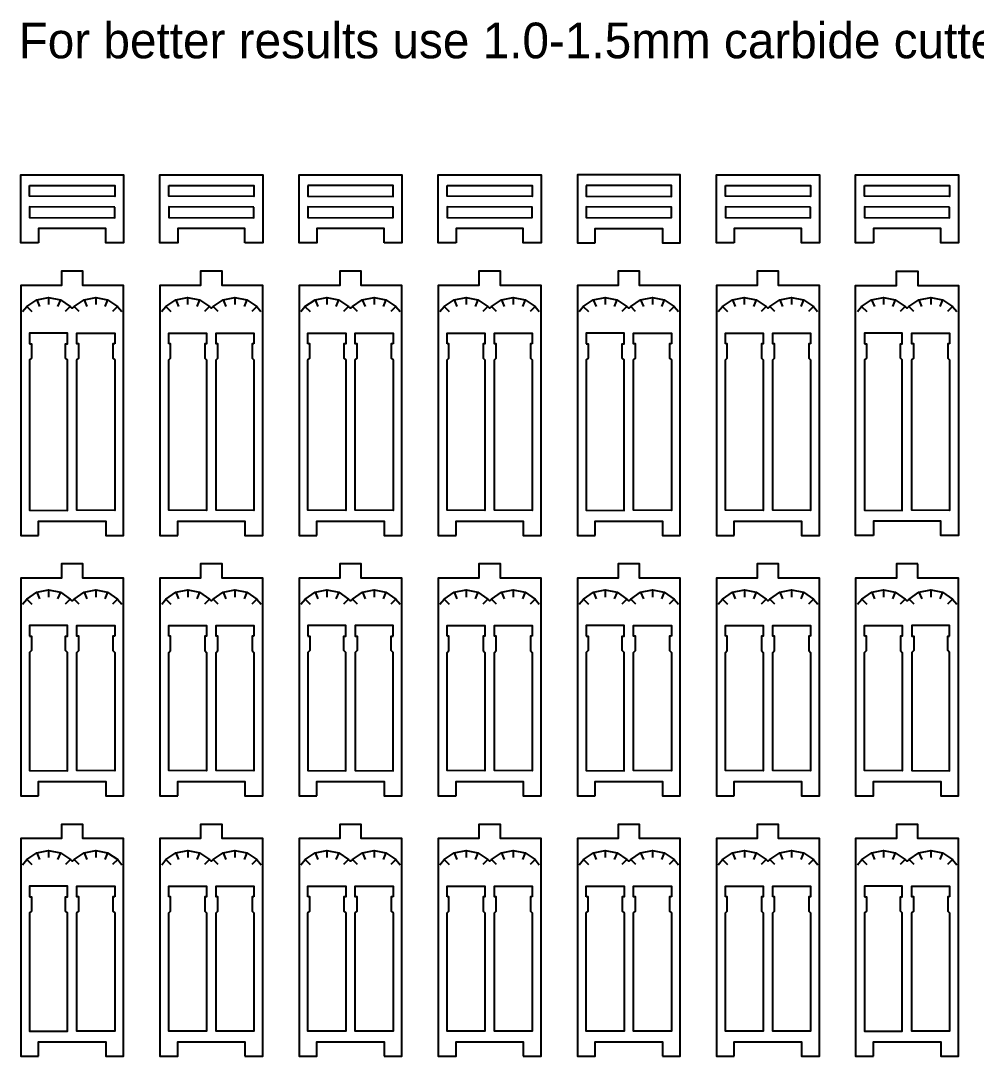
# Model space of a CAD drawing. Header units: millimetres. Extents: x 0 to 786, y -59 to 1053.
# Drawn here: x 0.5 to 213, y 173.8 to 404.2 of the extents above; entities that cross this region are included whole.
import ezdxf
from ezdxf.enums import TextEntityAlignment as Align

# ---------------------------------------------------------------- set-up
doc = ezdxf.new("R2010")
doc.units = ezdxf.units.MM
for name, color, linetype in [('Part1 engrave', 173, 'Continuous'), ('Part1 Inside Cut', 92, 'Continuous'), ('Part1 Outside cut', 1, 'Continuous')]:
    doc.layers.add(name, color=color, linetype=linetype)

msp = doc.modelspace()

# ---------------------------------------------------------------- linework, layer by layer
at = {"layer": 'Part1 engrave'}
for p, q in [((6.66, 342.66), (6.66, 341.07)), ((9.29, 342.14), (8.68, 340.67)), ((17.18, 342.66), (17.18, 341.07)), ((19.81, 342.14), (19.2, 340.67)), ((37.61, 342.66), (37.61, 341.07)), ((40.24, 342.14), (39.63, 340.67)), ((48.13, 342.66), (48.13, 341.07)), ((50.76, 342.14), (50.15, 340.67)), ((68.57, 342.66), (68.57, 341.07)), ((71.2, 342.14), (70.59, 340.67)), ((79.09, 342.66), (79.09, 341.07)), ((81.72, 342.14), (81.11, 340.67)), ((99.53, 342.66), (99.53, 341.07)), ((102.15, 342.14), (101.55, 340.67)), ((110.05, 342.66), (110.05, 341.07)), ((112.67, 342.14), (112.07, 340.67)), ((130.48, 342.66), (130.48, 341.07)), ((133.11, 342.14), (132.5, 340.67)), ((141, 342.66), (141, 341.07)), ((143.63, 342.14), (143.02, 340.67)), ((161.44, 342.66), (161.44, 341.07)), ((164.07, 342.14), (163.46, 340.67)), ((171.96, 342.66), (171.96, 341.07)), ((174.59, 342.14), (173.98, 340.67)), ((192.4, 342.66), (192.4, 341.07)), ((195.02, 342.14), (194.42, 340.67)), ((202.92, 342.66), (202.92, 341.07)), ((205.54, 342.14), (204.94, 340.67)), ((1.8, 340.65), (2.92, 339.53)), ((22.03, 340.65), (20.91, 339.53)), ((32.76, 340.65), (33.88, 339.53)), ((52.99, 340.65), (51.87, 339.53)), ((63.71, 340.65), (64.84, 339.53)), ((83.95, 340.65), (82.82, 339.53)), ((94.67, 340.65), (95.79, 339.53)), ((114.9, 340.65), (113.78, 339.53)), ((125.63, 340.65), (126.75, 339.53)), ((145.86, 340.65), (144.74, 339.53)), ((156.58, 340.65), (157.71, 339.53)), ((176.81, 340.65), (175.69, 339.53)), ((187.54, 340.65), (188.66, 339.53)), ((207.77, 340.65), (206.65, 339.53)), ((6.66, 277.57), (6.66, 275.99)), ((9.29, 277.05), (8.68, 275.58)), ((17.18, 277.57), (17.18, 275.99)), ((19.81, 277.05), (19.2, 275.58)), ((37.62, 277.57), (37.62, 275.99)), ((37.62, 277.57), (37.62, 275.99)), ((40.25, 277.05), (39.64, 275.58)), ((40.25, 277.05), (39.64, 275.58)), ((48.14, 277.57), (48.14, 275.99)), ((48.14, 277.57), (48.14, 275.99)), ((50.77, 277.05), (50.16, 275.58)), ((50.77, 277.05), (50.16, 275.58)), ((68.58, 277.57), (68.58, 275.99)), ((71.21, 277.05), (70.6, 275.58)), ((79.1, 277.57), (79.1, 275.99)), ((81.73, 277.05), (81.12, 275.58)), ((99.53, 277.57), (99.53, 275.99)), ((102.16, 277.05), (101.56, 275.58)), ((110.05, 277.57), (110.05, 275.99)), ((112.68, 277.05), (112.08, 275.58)), ((130.49, 277.57), (130.49, 275.99)), ((133.12, 277.05), (132.51, 275.58)), ((141.01, 277.57), (141.01, 275.99)), ((143.64, 277.05), (143.03, 275.58)), ((161.45, 277.57), (161.45, 275.99)), ((164.08, 277.05), (163.47, 275.58)), ((171.97, 277.57), (171.97, 275.99)), ((174.6, 277.05), (173.99, 275.58)), ((192.4, 277.57), (192.4, 275.99)), ((195.03, 277.05), (194.42, 275.58)), ((202.92, 277.57), (202.92, 275.99)), ((205.55, 277.05), (204.94, 275.58)), ((1.8, 275.56), (2.92, 274.44)), ((22.03, 275.56), (20.91, 274.44)), ((32.77, 275.56), (33.89, 274.44)), ((32.77, 275.56), (33.89, 274.44)), ((53, 275.56), (51.88, 274.44)), ((53, 275.56), (51.88, 274.44)), ((63.72, 275.56), (64.85, 274.44)), ((83.95, 275.56), (82.83, 274.44)), ((94.68, 275.56), (95.8, 274.44)), ((114.91, 275.56), (113.79, 274.44)), ((125.64, 275.56), (126.76, 274.44)), ((145.87, 275.56), (144.74, 274.44)), ((156.59, 275.56), (157.71, 274.44)), ((176.82, 275.56), (175.7, 274.44)), ((187.55, 275.56), (188.67, 274.44)), ((207.78, 275.56), (206.66, 274.44)), ((6.67, 219.63), (6.67, 218.04)), ((9.29, 219.11), (8.69, 217.64)), ((17.19, 219.63), (17.19, 218.04)), ((19.81, 219.11), (19.21, 217.64)), ((37.62, 219.63), (37.62, 218.04)), ((40.25, 219.11), (39.64, 217.64)), ((48.14, 219.63), (48.14, 218.04)), ((50.77, 219.11), (50.16, 217.64)), ((68.58, 219.63), (68.58, 218.04)), ((71.21, 219.11), (70.6, 217.64)), ((79.1, 219.63), (79.1, 218.04)), ((81.73, 219.11), (81.12, 217.64)), ((99.53, 219.63), (99.53, 218.04)), ((102.16, 219.11), (101.56, 217.64)), ((110.05, 219.63), (110.05, 218.04)), ((112.68, 219.11), (112.08, 217.64)), ((130.49, 219.63), (130.49, 218.04)), ((133.12, 219.11), (132.51, 217.64)), ((141.01, 219.63), (141.01, 218.04)), ((143.64, 219.11), (143.03, 217.64)), ((161.45, 219.63), (161.45, 218.04)), ((164.08, 219.11), (163.47, 217.64)), ((171.97, 219.63), (171.97, 218.04)), ((174.6, 219.11), (173.99, 217.64)), ((192.4, 219.63), (192.4, 218.04)), ((195.03, 219.11), (194.42, 217.64)), ((202.92, 219.63), (202.92, 218.04)), ((205.55, 219.11), (204.94, 217.64)), ((1.81, 217.62), (2.93, 216.5)), ((22.04, 217.62), (20.92, 216.5)), ((32.77, 217.62), (33.89, 216.5)), ((53, 217.62), (51.88, 216.5)), ((63.72, 217.62), (64.85, 216.5)), ((83.95, 217.62), (82.83, 216.5)), ((94.68, 217.62), (95.8, 216.5)), ((114.91, 217.62), (113.79, 216.5)), ((125.64, 217.62), (126.76, 216.5)), ((145.87, 217.62), (144.74, 216.5)), ((156.59, 217.62), (157.71, 216.5)), ((176.82, 217.62), (175.7, 216.5)), ((187.55, 217.62), (188.67, 216.5)), ((207.78, 217.62), (206.66, 216.5))]:
    msp.add_line(p, q, dxfattribs=at)
for points in [[(0.87, 339.49, 0), (1.8, 340.65, 0), (4.03, 342.14, 0), (6.66, 342.66, 0), (9.29, 342.14, 0), (11.5, 340.64, 0)], [(4.03, 342.14, 0), (4.64, 340.67, 0)], [(12.34, 340.64, 0), (14.55, 342.14, 0), (17.18, 342.66, 0), (19.81, 342.14, 0), (22.03, 340.65, 0), (22.97, 339.49, 0)], [(14.55, 342.14, 0), (15.16, 340.67, 0)], [(31.82, 339.49, 0), (32.76, 340.65, 0), (34.99, 342.14, 0), (37.61, 342.66, 0), (40.24, 342.14, 0), (42.46, 340.64, 0)], [(34.99, 342.14, 0), (35.59, 340.67, 0)], [(43.29, 340.64, 0), (45.51, 342.14, 0), (48.13, 342.66, 0), (50.76, 342.14, 0), (52.99, 340.65, 0), (53.92, 339.49, 0)], [(45.51, 342.14, 0), (46.11, 340.67, 0)], [(62.78, 339.49, 0), (63.71, 340.65, 0), (65.94, 342.14, 0), (68.57, 342.66, 0), (71.2, 342.14, 0), (73.41, 340.64, 0)], [(65.94, 342.14, 0), (66.55, 340.67, 0)], [(74.25, 340.64, 0), (76.46, 342.14, 0), (79.09, 342.66, 0), (81.72, 342.14, 0), (83.95, 340.65, 0), (84.88, 339.49, 0)], [(76.46, 342.14, 0), (77.07, 340.67, 0)], [(93.74, 339.49, 0), (94.67, 340.65, 0), (96.9, 342.14, 0), (99.53, 342.66, 0), (102.15, 342.14, 0), (104.37, 340.64, 0)], [(96.9, 342.14, 0), (97.51, 340.67, 0)], [(105.21, 340.64, 0), (107.42, 342.14, 0), (110.05, 342.66, 0), (112.67, 342.14, 0), (114.9, 340.65, 0), (115.84, 339.49, 0)], [(107.42, 342.14, 0), (108.03, 340.67, 0)], [(124.69, 339.49, 0), (125.63, 340.65, 0), (127.85, 342.14, 0), (130.48, 342.66, 0), (133.11, 342.14, 0), (135.32, 340.64, 0)], [(127.85, 342.14, 0), (128.46, 340.67, 0)], [(136.16, 340.64, 0), (138.37, 342.14, 0), (141, 342.66, 0), (143.63, 342.14, 0), (145.86, 340.65, 0), (146.79, 339.49, 0)], [(138.37, 342.14, 0), (138.98, 340.67, 0)], [(155.65, 339.49, 0), (156.58, 340.65, 0), (158.81, 342.14, 0), (161.44, 342.66, 0), (164.07, 342.14, 0), (166.28, 340.64, 0)], [(158.81, 342.14, 0), (159.42, 340.67, 0)], [(167.12, 340.64, 0), (169.33, 342.14, 0), (171.96, 342.66, 0), (174.59, 342.14, 0), (176.81, 340.65, 0), (177.75, 339.49, 0)], [(169.33, 342.14, 0), (169.94, 340.67, 0)], [(186.61, 339.49, 0), (187.54, 340.65, 0), (189.77, 342.14, 0), (192.4, 342.66, 0), (195.02, 342.14, 0), (197.24, 340.64, 0)], [(189.77, 342.14, 0), (190.37, 340.67, 0)], [(198.07, 340.64, 0), (200.29, 342.14, 0), (202.92, 342.66, 0), (205.54, 342.14, 0), (207.77, 340.65, 0), (208.71, 339.49, 0)], [(200.29, 342.14, 0), (200.89, 340.67, 0)], [(13.44, 339.53, 0), (12.34, 340.64, 0), (11.92, 340.24, 0), (11.5, 340.64, 0), (10.39, 339.53, 0)], [(44.4, 339.53, 0), (43.29, 340.64, 0), (42.87, 340.24, 0), (42.46, 340.64, 0), (41.35, 339.53, 0)], [(75.36, 339.53, 0), (74.25, 340.64, 0), (73.83, 340.24, 0), (73.41, 340.64, 0), (72.3, 339.53, 0)], [(106.31, 339.53, 0), (105.21, 340.64, 0), (104.79, 340.24, 0), (104.37, 340.64, 0), (103.26, 339.53, 0)], [(137.27, 339.53, 0), (136.16, 340.64, 0), (135.74, 340.24, 0), (135.32, 340.64, 0), (134.22, 339.53, 0)], [(168.23, 339.53, 0), (167.12, 340.64, 0), (166.7, 340.24, 0), (166.28, 340.64, 0), (165.17, 339.53, 0)], [(199.18, 339.53, 0), (198.07, 340.64, 0), (197.66, 340.24, 0), (197.24, 340.64, 0), (196.13, 339.53, 0)], [(0.87, 274.4, 0), (1.8, 275.56, 0), (4.03, 277.05, 0), (6.66, 277.57, 0), (9.29, 277.05, 0), (11.5, 275.55, 0)], [(4.03, 277.05, 0), (4.64, 275.58, 0)], [(12.34, 275.55, 0), (14.55, 277.05, 0), (17.18, 277.57, 0), (19.81, 277.05, 0), (22.03, 275.56, 0), (22.97, 274.4, 0)], [(14.55, 277.05, 0), (15.16, 275.58, 0)], [(31.83, 274.4, 0), (32.77, 275.56, 0), (34.99, 277.05, 0), (37.62, 277.57, 0), (40.25, 277.05, 0), (42.46, 275.55, 0)], [(31.83, 274.4, 0), (32.77, 275.56, 0), (34.99, 277.05, 0), (37.62, 277.57, 0), (40.25, 277.05, 0), (42.46, 275.55, 0)], [(34.99, 277.05, 0), (35.6, 275.58, 0)], [(34.99, 277.05, 0), (35.6, 275.58, 0)], [(43.3, 275.55, 0), (45.51, 277.05, 0), (48.14, 277.57, 0), (50.77, 277.05, 0), (53, 275.56, 0), (53.93, 274.4, 0)], [(43.3, 275.55, 0), (45.51, 277.05, 0), (48.14, 277.57, 0), (50.77, 277.05, 0), (53, 275.56, 0), (53.93, 274.4, 0)], [(45.51, 277.05, 0), (46.12, 275.58, 0)], [(45.51, 277.05, 0), (46.12, 275.58, 0)], [(62.79, 274.4, 0), (63.72, 275.56, 0), (65.95, 277.05, 0), (68.58, 277.57, 0), (71.21, 277.05, 0), (73.42, 275.55, 0)], [(65.95, 277.05, 0), (66.56, 275.58, 0)], [(74.26, 275.55, 0), (76.47, 277.05, 0), (79.1, 277.57, 0), (81.73, 277.05, 0), (83.95, 275.56, 0), (84.89, 274.4, 0)], [(76.47, 277.05, 0), (77.08, 275.58, 0)], [(93.74, 274.4, 0), (94.68, 275.56, 0), (96.91, 277.05, 0), (99.53, 277.57, 0), (102.16, 277.05, 0), (104.38, 275.55, 0)], [(96.91, 277.05, 0), (97.51, 275.58, 0)], [(105.21, 275.55, 0), (107.43, 277.05, 0), (110.05, 277.57, 0), (112.68, 277.05, 0), (114.91, 275.56, 0), (115.84, 274.4, 0)], [(107.43, 277.05, 0), (108.03, 275.58, 0)], [(124.7, 274.4, 0), (125.64, 275.56, 0), (127.86, 277.05, 0), (130.49, 277.57, 0), (133.12, 277.05, 0), (135.33, 275.55, 0)], [(127.86, 277.05, 0), (128.47, 275.58, 0)], [(136.17, 275.55, 0), (138.38, 277.05, 0), (141.01, 277.57, 0), (143.64, 277.05, 0), (145.87, 275.56, 0), (146.8, 274.4, 0)], [(138.38, 277.05, 0), (138.99, 275.58, 0)], [(155.66, 274.4, 0), (156.59, 275.56, 0), (158.82, 277.05, 0), (161.45, 277.57, 0), (164.08, 277.05, 0), (166.29, 275.55, 0)], [(158.82, 277.05, 0), (159.43, 275.58, 0)], [(167.13, 275.55, 0), (169.34, 277.05, 0), (171.97, 277.57, 0), (174.6, 277.05, 0), (176.82, 275.56, 0), (177.76, 274.4, 0)], [(169.34, 277.05, 0), (169.95, 275.58, 0)], [(186.61, 274.4, 0), (187.55, 275.56, 0), (189.78, 277.05, 0), (192.4, 277.57, 0), (195.03, 277.05, 0), (197.24, 275.55, 0)], [(189.78, 277.05, 0), (190.38, 275.58, 0)], [(198.08, 275.55, 0), (200.3, 277.05, 0), (202.92, 277.57, 0), (205.55, 277.05, 0), (207.78, 275.56, 0), (208.71, 274.4, 0)], [(200.3, 277.05, 0), (200.9, 275.58, 0)], [(13.44, 274.44, 0), (12.34, 275.55, 0), (11.92, 275.16, 0), (11.5, 275.55, 0), (10.39, 274.44, 0)], [(44.41, 274.44, 0), (43.3, 275.55, 0), (42.88, 275.16, 0), (42.46, 275.55, 0), (41.36, 274.44, 0)], [(44.41, 274.44, 0), (43.3, 275.55, 0), (42.88, 275.16, 0), (42.46, 275.55, 0), (41.36, 274.44, 0)], [(75.37, 274.44, 0), (74.26, 275.55, 0), (73.84, 275.16, 0), (73.42, 275.55, 0), (72.31, 274.44, 0)], [(106.32, 274.44, 0), (105.21, 275.55, 0), (104.79, 275.16, 0), (104.38, 275.55, 0), (103.27, 274.44, 0)], [(137.28, 274.44, 0), (136.17, 275.55, 0), (135.75, 275.16, 0), (135.33, 275.55, 0), (134.22, 274.44, 0)], [(168.23, 274.44, 0), (167.13, 275.55, 0), (166.71, 275.16, 0), (166.29, 275.55, 0), (165.18, 274.44, 0)], [(199.19, 274.44, 0), (198.08, 275.55, 0), (197.66, 275.16, 0), (197.24, 275.55, 0), (196.14, 274.44, 0)], [(0.88, 216.46, 0), (1.81, 217.62, 0), (4.04, 219.11, 0), (6.67, 219.63, 0), (9.29, 219.11, 0), (11.51, 217.61, 0)], [(4.04, 219.11, 0), (4.65, 217.64, 0)], [(12.34, 217.61, 0), (14.56, 219.11, 0), (17.19, 219.63, 0), (19.81, 219.11, 0), (22.04, 217.62, 0), (22.98, 216.46, 0)], [(14.56, 219.11, 0), (15.17, 217.64, 0)], [(31.83, 216.46, 0), (32.77, 217.62, 0), (34.99, 219.11, 0), (37.62, 219.63, 0), (40.25, 219.11, 0), (42.46, 217.61, 0)], [(34.99, 219.11, 0), (35.6, 217.64, 0)], [(43.3, 217.61, 0), (45.51, 219.11, 0), (48.14, 219.63, 0), (50.77, 219.11, 0), (53, 217.62, 0), (53.93, 216.46, 0)], [(45.51, 219.11, 0), (46.12, 217.64, 0)], [(62.79, 216.46, 0), (63.72, 217.62, 0), (65.95, 219.11, 0), (68.58, 219.63, 0), (71.21, 219.11, 0), (73.42, 217.61, 0)], [(65.95, 219.11, 0), (66.56, 217.64, 0)], [(74.26, 217.61, 0), (76.47, 219.11, 0), (79.1, 219.63, 0), (81.73, 219.11, 0), (83.95, 217.62, 0), (84.89, 216.46, 0)], [(76.47, 219.11, 0), (77.08, 217.64, 0)], [(93.74, 216.46, 0), (94.68, 217.62, 0), (96.91, 219.11, 0), (99.53, 219.63, 0), (102.16, 219.11, 0), (104.38, 217.61, 0)], [(96.91, 219.11, 0), (97.51, 217.64, 0)], [(105.21, 217.61, 0), (107.43, 219.11, 0), (110.05, 219.63, 0), (112.68, 219.11, 0), (114.91, 217.62, 0), (115.84, 216.46, 0)], [(107.43, 219.11, 0), (108.03, 217.64, 0)], [(124.7, 216.46, 0), (125.64, 217.62, 0), (127.86, 219.11, 0), (130.49, 219.63, 0), (133.12, 219.11, 0), (135.33, 217.61, 0)], [(127.86, 219.11, 0), (128.47, 217.64, 0)], [(136.17, 217.61, 0), (138.38, 219.11, 0), (141.01, 219.63, 0), (143.64, 219.11, 0), (145.87, 217.62, 0), (146.8, 216.46, 0)], [(138.38, 219.11, 0), (138.99, 217.64, 0)], [(155.66, 216.46, 0), (156.59, 217.62, 0), (158.82, 219.11, 0), (161.45, 219.63, 0), (164.08, 219.11, 0), (166.29, 217.61, 0)], [(158.82, 219.11, 0), (159.43, 217.64, 0)], [(167.13, 217.61, 0), (169.34, 219.11, 0), (171.97, 219.63, 0), (174.6, 219.11, 0), (176.82, 217.62, 0), (177.76, 216.46, 0)], [(169.34, 219.11, 0), (169.95, 217.64, 0)], [(186.61, 216.46, 0), (187.55, 217.62, 0), (189.78, 219.11, 0), (192.4, 219.63, 0), (195.03, 219.11, 0), (197.24, 217.61, 0)], [(189.78, 219.11, 0), (190.38, 217.64, 0)], [(198.08, 217.61, 0), (200.3, 219.11, 0), (202.92, 219.63, 0), (205.55, 219.11, 0), (207.78, 217.62, 0), (208.71, 216.46, 0)], [(200.3, 219.11, 0), (200.9, 217.64, 0)], [(13.45, 216.5, 0), (12.34, 217.61, 0), (11.93, 217.21, 0), (11.51, 217.61, 0), (10.4, 216.5, 0)], [(44.41, 216.5, 0), (43.3, 217.61, 0), (42.88, 217.21, 0), (42.46, 217.61, 0), (41.36, 216.5, 0)], [(75.37, 216.5, 0), (74.26, 217.61, 0), (73.84, 217.21, 0), (73.42, 217.61, 0), (72.31, 216.5, 0)], [(106.32, 216.5, 0), (105.21, 217.61, 0), (104.79, 217.21, 0), (104.38, 217.61, 0), (103.27, 216.5, 0)], [(137.28, 216.5, 0), (136.17, 217.61, 0), (135.75, 217.21, 0), (135.33, 217.61, 0), (134.22, 216.5, 0)], [(168.23, 216.5, 0), (167.13, 217.61, 0), (166.71, 217.21, 0), (166.29, 217.61, 0), (165.18, 216.5, 0)], [(199.19, 216.5, 0), (198.08, 217.61, 0), (197.66, 217.21, 0), (197.24, 217.61, 0), (196.14, 216.5, 0)]]:
    msp.add_polyline3d(points, dxfattribs=at)
at = {"layer": 'Part1 Inside Cut'}
for points in [[(2.46, 367.55, 0), (21.38, 367.55, 0), (21.38, 365.13, 0), (2.46, 365.17, 0)], [(33.41, 367.55, 0), (52.34, 367.55, 0), (52.34, 365.13, 0), (33.41, 365.17, 0)], [(64.37, 367.55, 0), (64.37, 365.17, 0), (83.29, 365.13, 0), (83.29, 367.55, 0)], [(95.32, 367.55, 0), (114.25, 367.55, 0), (114.25, 365.13, 0), (95.32, 365.17, 0)], [(126.28, 367.55, 0), (126.28, 365.17, 0), (145.21, 365.13, 0), (145.21, 367.55, 0)], [(157.24, 367.55, 0), (176.16, 367.55, 0), (176.16, 365.13, 0), (157.24, 365.17, 0)], [(188.19, 367.55, 0), (207.12, 367.55, 0), (207.12, 365.13, 0), (188.19, 365.17, 0)], [(21.38, 362.74, 0), (2.46, 362.79, 0), (2.46, 360.41, 0), (21.38, 360.36, 0)], [(52.34, 362.74, 0), (33.41, 362.79, 0), (33.41, 360.41, 0), (52.34, 360.36, 0)], [(83.29, 360.36, 0), (83.29, 362.74, 0), (64.37, 362.79, 0), (64.37, 360.41, 0)], [(114.25, 360.36, 0), (114.25, 362.74, 0), (95.32, 362.79, 0), (95.32, 360.41, 0)], [(145.21, 360.36, 0), (145.21, 362.74, 0), (126.28, 362.79, 0), (126.28, 360.41, 0)], [(176.16, 362.74, 0), (157.24, 362.79, 0), (157.24, 360.41, 0), (176.16, 360.36, 0)], [(207.12, 362.74, 0), (188.19, 362.79, 0), (188.19, 360.41, 0), (207.12, 360.36, 0)], [(2.46, 332.34, 0), (2.85, 332.34, 0), (2.85, 329.17, 0), (2.46, 328.77, 0), (2.46, 295.32, 0), (10.85, 295.27, 0), (10.85, 328.77, 0), (10.45, 329.17, 0), (10.45, 332.34, 0), (10.85, 332.34, 0), (10.85, 334.72, 0), (2.46, 334.72, 0)], [(21.38, 332.34, 0), (20.98, 332.34, 0), (20.98, 329.17, 0), (21.38, 328.77, 0), (21.38, 295.27, 0), (12.98, 295.32, 0), (12.98, 328.77, 0), (13.38, 329.17, 0), (13.38, 332.34, 0), (12.98, 332.34, 0), (12.98, 334.72, 0), (21.38, 334.72, 0)], [(33.41, 332.34, 0), (33.41, 334.72, 0), (41.81, 334.72, 0), (41.81, 332.34, 0), (41.41, 332.34, 0), (41.41, 329.17, 0), (41.81, 328.77, 0), (41.81, 295.27, 0), (33.41, 295.32, 0), (33.41, 328.77, 0), (33.81, 329.17, 0), (33.81, 332.34, 0)], [(52.34, 332.34, 0), (51.94, 332.34, 0), (51.94, 329.17, 0), (52.34, 328.77, 0), (52.34, 295.27, 0), (43.94, 295.32, 0), (43.94, 328.77, 0), (44.34, 329.17, 0), (44.34, 332.34, 0), (43.94, 332.34, 0), (43.94, 334.72, 0), (52.34, 334.72, 0)], [(64.37, 332.34, 0), (64.37, 334.72, 0), (72.76, 334.72, 0), (72.76, 332.34, 0), (72.37, 332.34, 0), (72.37, 329.17, 0), (72.76, 328.77, 0), (72.76, 295.27, 0), (64.37, 295.32, 0), (64.37, 328.77, 0), (64.76, 329.17, 0), (64.76, 332.34, 0)], [(83.29, 332.34, 0), (82.9, 332.34, 0), (82.9, 329.17, 0), (83.29, 328.77, 0), (83.29, 295.27, 0), (74.9, 295.32, 0), (74.9, 328.77, 0), (75.29, 329.17, 0), (75.29, 332.34, 0), (74.9, 332.34, 0), (74.9, 334.72, 0), (83.29, 334.72, 0)], [(95.32, 332.34, 0), (95.32, 334.72, 0), (103.72, 334.72, 0), (103.72, 332.34, 0), (103.32, 332.34, 0), (103.32, 329.17, 0), (103.72, 328.77, 0), (103.72, 295.27, 0), (95.32, 295.32, 0), (95.32, 328.77, 0), (95.72, 329.17, 0), (95.72, 332.34, 0)], [(114.25, 332.34, 0), (113.85, 332.34, 0), (113.85, 329.17, 0), (114.25, 328.77, 0), (114.25, 295.27, 0), (105.85, 295.32, 0), (105.85, 328.77, 0), (106.25, 329.17, 0), (106.25, 332.34, 0), (105.85, 332.34, 0), (105.85, 334.72, 0), (114.25, 334.72, 0)], [(126.28, 332.34, 0), (126.68, 332.34, 0), (126.68, 329.17, 0), (126.28, 328.77, 0), (126.28, 295.32, 0), (134.68, 295.27, 0), (134.68, 328.77, 0), (134.28, 329.17, 0), (134.28, 332.34, 0), (134.68, 332.34, 0), (134.68, 334.72, 0), (126.28, 334.72, 0)], [(145.21, 332.34, 0), (144.81, 332.34, 0), (144.81, 329.17, 0), (145.21, 328.77, 0), (145.21, 295.27, 0), (136.81, 295.32, 0), (136.81, 328.77, 0), (137.21, 329.17, 0), (137.21, 332.34, 0), (136.81, 332.34, 0), (136.81, 334.72, 0), (145.21, 334.72, 0)], [(157.24, 332.34, 0), (157.24, 334.72, 0), (165.63, 334.72, 0), (165.63, 332.34, 0), (165.24, 332.34, 0), (165.24, 329.17, 0), (165.63, 328.77, 0), (165.63, 295.27, 0), (157.24, 295.32, 0), (157.24, 328.77, 0), (157.63, 329.17, 0), (157.63, 332.34, 0)], [(176.16, 332.34, 0), (175.76, 332.34, 0), (175.76, 329.17, 0), (176.16, 328.77, 0), (176.16, 295.27, 0), (167.77, 295.32, 0), (167.77, 328.77, 0), (168.16, 329.17, 0), (168.16, 332.34, 0), (167.77, 332.34, 0), (167.77, 334.72, 0), (176.16, 334.72, 0)], [(188.19, 332.34, 0), (188.59, 332.34, 0), (188.59, 329.17, 0), (188.19, 328.77, 0), (188.19, 295.32, 0), (196.59, 295.27, 0), (196.59, 328.77, 0), (196.19, 329.17, 0), (196.19, 332.34, 0), (196.59, 332.34, 0), (196.59, 334.72, 0), (188.19, 334.72, 0)], [(207.12, 332.34, 0), (206.72, 332.34, 0), (206.72, 329.17, 0), (207.12, 328.77, 0), (207.12, 295.27, 0), (198.72, 295.32, 0), (198.72, 328.77, 0), (199.12, 329.17, 0), (199.12, 332.34, 0), (198.72, 332.34, 0), (198.72, 334.72, 0), (207.12, 334.72, 0)], [(2.46, 267.26, 0), (2.85, 267.26, 0), (2.85, 264.08, 0), (2.46, 263.68, 0), (2.46, 237.38, 0), (10.85, 237.33, 0), (10.85, 263.68, 0), (10.45, 264.08, 0), (10.45, 267.26, 0), (10.85, 267.26, 0), (10.85, 269.64, 0), (2.46, 269.64, 0)], [(21.38, 267.26, 0), (20.98, 267.26, 0), (20.98, 264.08, 0), (21.38, 263.68, 0), (21.38, 237.33, 0), (12.98, 237.38, 0), (12.98, 263.68, 0), (13.38, 264.08, 0), (13.38, 267.26, 0), (12.98, 267.26, 0), (12.98, 269.64, 0), (21.38, 269.64, 0)], [(33.41, 267.26, 0), (33.41, 269.64, 0), (41.81, 269.64, 0), (41.81, 267.26, 0), (41.41, 267.26, 0), (41.41, 264.08, 0), (41.81, 263.68, 0), (41.81, 237.33, 0), (33.41, 237.38, 0), (33.41, 263.68, 0), (33.81, 264.08, 0), (33.81, 267.26, 0)], [(52.34, 267.26, 0), (51.94, 267.26, 0), (51.94, 264.08, 0), (52.34, 263.68, 0), (52.34, 237.33, 0), (43.94, 237.38, 0), (43.94, 263.68, 0), (44.34, 264.08, 0), (44.34, 267.26, 0), (43.94, 267.26, 0), (43.94, 269.64, 0), (52.34, 269.64, 0)], [(64.37, 267.26, 0), (64.76, 267.26, 0), (64.76, 264.08, 0), (64.37, 263.68, 0), (64.37, 237.38, 0), (72.76, 237.33, 0), (72.76, 263.68, 0), (72.37, 264.08, 0), (72.37, 267.26, 0), (72.76, 267.26, 0), (72.76, 269.64, 0), (64.37, 269.64, 0)], [(83.29, 267.26, 0), (83.29, 269.64, 0), (74.9, 269.64, 0), (74.9, 267.26, 0), (75.29, 267.26, 0), (75.29, 264.08, 0), (74.9, 263.68, 0), (74.9, 237.38, 0), (83.29, 237.33, 0), (83.29, 263.68, 0), (82.9, 264.08, 0), (82.9, 267.26, 0)], [(95.32, 267.26, 0), (95.32, 269.64, 0), (103.72, 269.64, 0), (103.72, 267.26, 0), (103.32, 267.26, 0), (103.32, 264.08, 0), (103.72, 263.68, 0), (103.72, 237.33, 0), (95.32, 237.38, 0), (95.32, 263.68, 0), (95.72, 264.08, 0), (95.72, 267.26, 0)], [(114.25, 267.26, 0), (113.85, 267.26, 0), (113.85, 264.08, 0), (114.25, 263.68, 0), (114.25, 237.33, 0), (105.85, 237.38, 0), (105.85, 263.68, 0), (106.25, 264.08, 0), (106.25, 267.26, 0), (105.85, 267.26, 0), (105.85, 269.64, 0), (114.25, 269.64, 0)], [(126.28, 267.26, 0), (126.68, 267.26, 0), (126.68, 264.08, 0), (126.28, 263.68, 0), (126.28, 237.38, 0), (134.68, 237.33, 0), (134.68, 263.68, 0), (134.28, 264.08, 0), (134.28, 267.26, 0), (134.68, 267.26, 0), (134.68, 269.64, 0), (126.28, 269.64, 0)], [(145.21, 267.26, 0), (144.81, 267.26, 0), (144.81, 264.08, 0), (145.21, 263.68, 0), (145.21, 237.33, 0), (136.81, 237.38, 0), (136.81, 263.68, 0), (137.21, 264.08, 0), (137.21, 267.26, 0), (136.81, 267.26, 0), (136.81, 269.64, 0), (145.21, 269.64, 0)], [(157.24, 267.26, 0), (157.24, 269.64, 0), (165.63, 269.64, 0), (165.63, 267.26, 0), (165.24, 267.26, 0), (165.24, 264.08, 0), (165.63, 263.68, 0), (165.63, 237.33, 0), (157.24, 237.38, 0), (157.24, 263.68, 0), (157.63, 264.08, 0), (157.63, 267.26, 0)], [(176.16, 267.26, 0), (175.76, 267.26, 0), (175.76, 264.08, 0), (176.16, 263.68, 0), (176.16, 237.33, 0), (167.77, 237.38, 0), (167.77, 263.68, 0), (168.16, 264.08, 0), (168.16, 267.26, 0), (167.77, 267.26, 0), (167.77, 269.64, 0), (176.16, 269.64, 0)], [(188.19, 267.26, 0), (188.19, 269.64, 0), (196.59, 269.64, 0), (196.59, 267.26, 0), (196.19, 267.26, 0), (196.19, 264.08, 0), (196.59, 263.68, 0), (196.59, 237.33, 0), (188.19, 237.38, 0), (188.19, 263.68, 0), (188.59, 264.08, 0), (188.59, 267.26, 0)], [(207.12, 267.26, 0), (207.12, 269.64, 0), (198.72, 269.64, 0), (198.72, 267.26, 0), (199.12, 267.26, 0), (199.12, 264.08, 0), (198.72, 263.68, 0), (198.72, 237.38, 0), (207.12, 237.33, 0), (207.12, 263.68, 0), (206.72, 264.08, 0), (206.72, 267.26, 0)], [(2.46, 209.31, 0), (2.85, 209.31, 0), (2.85, 206.14, 0), (2.46, 205.74, 0), (2.46, 179.43, 0), (10.85, 179.39, 0), (10.85, 205.74, 0), (10.45, 206.14, 0), (10.45, 209.31, 0), (10.85, 209.31, 0), (10.85, 211.69, 0), (2.46, 211.69, 0)], [(21.38, 209.31, 0), (20.98, 209.31, 0), (20.98, 206.14, 0), (21.38, 205.74, 0), (21.38, 179.39, 0), (12.98, 179.43, 0), (12.98, 205.74, 0), (13.38, 206.14, 0), (13.38, 209.31, 0), (12.98, 209.31, 0), (12.98, 211.69, 0), (21.38, 211.69, 0)], [(33.41, 209.31, 0), (33.41, 211.69, 0), (41.81, 211.69, 0), (41.81, 209.31, 0), (41.41, 209.31, 0), (41.41, 206.14, 0), (41.81, 205.74, 0), (41.81, 179.39, 0), (33.41, 179.43, 0), (33.41, 205.74, 0), (33.81, 206.14, 0), (33.81, 209.31, 0)], [(52.34, 209.31, 0), (51.94, 209.31, 0), (51.94, 206.14, 0), (52.34, 205.74, 0), (52.34, 179.39, 0), (43.94, 179.43, 0), (43.94, 205.74, 0), (44.34, 206.14, 0), (44.34, 209.31, 0), (43.94, 209.31, 0), (43.94, 211.69, 0), (52.34, 211.69, 0)], [(64.37, 209.31, 0), (64.37, 211.69, 0), (72.76, 211.69, 0), (72.76, 209.31, 0), (72.37, 209.31, 0), (72.37, 206.14, 0), (72.76, 205.74, 0), (72.76, 179.39, 0), (64.37, 179.43, 0), (64.37, 205.74, 0), (64.76, 206.14, 0), (64.76, 209.31, 0)], [(83.29, 209.31, 0), (82.9, 209.31, 0), (82.9, 206.14, 0), (83.29, 205.74, 0), (83.29, 179.39, 0), (74.9, 179.43, 0), (74.9, 205.74, 0), (75.29, 206.14, 0), (75.29, 209.31, 0), (74.9, 209.31, 0), (74.9, 211.69, 0), (83.29, 211.69, 0)], [(95.32, 209.31, 0), (95.32, 211.69, 0), (103.72, 211.69, 0), (103.72, 209.31, 0), (103.32, 209.31, 0), (103.32, 206.14, 0), (103.72, 205.74, 0), (103.72, 179.39, 0), (95.32, 179.43, 0), (95.32, 205.74, 0), (95.72, 206.14, 0), (95.72, 209.31, 0)], [(114.25, 209.31, 0), (113.85, 209.31, 0), (113.85, 206.14, 0), (114.25, 205.74, 0), (114.25, 179.39, 0), (105.85, 179.43, 0), (105.85, 205.74, 0), (106.25, 206.14, 0), (106.25, 209.31, 0), (105.85, 209.31, 0), (105.85, 211.69, 0), (114.25, 211.69, 0)], [(126.28, 209.31, 0), (126.28, 211.69, 0), (134.68, 211.69, 0), (134.68, 209.31, 0), (134.28, 209.31, 0), (134.28, 206.14, 0), (134.68, 205.74, 0), (134.68, 179.39, 0), (126.28, 179.43, 0), (126.28, 205.74, 0), (126.68, 206.14, 0), (126.68, 209.31, 0)], [(145.21, 209.31, 0), (144.81, 209.31, 0), (144.81, 206.14, 0), (145.21, 205.74, 0), (145.21, 179.39, 0), (136.81, 179.43, 0), (136.81, 205.74, 0), (137.21, 206.14, 0), (137.21, 209.31, 0), (136.81, 209.31, 0), (136.81, 211.69, 0), (145.21, 211.69, 0)], [(157.24, 209.31, 0), (157.24, 211.69, 0), (165.63, 211.69, 0), (165.63, 209.31, 0), (165.24, 209.31, 0), (165.24, 206.14, 0), (165.63, 205.74, 0), (165.63, 179.39, 0), (157.24, 179.43, 0), (157.24, 205.74, 0), (157.63, 206.14, 0), (157.63, 209.31, 0)], [(167.77, 209.31, 0), (167.77, 211.69, 0), (176.16, 211.69, 0), (176.16, 209.31, 0), (175.76, 209.31, 0), (175.76, 206.14, 0), (176.16, 205.74, 0), (176.16, 179.39, 0), (167.77, 179.43, 0), (167.77, 205.74, 0), (168.16, 206.14, 0), (168.16, 209.31, 0)], [(188.19, 209.31, 0), (188.59, 209.31, 0), (188.59, 206.14, 0), (188.19, 205.74, 0), (188.19, 179.43, 0), (196.59, 179.39, 0), (196.59, 205.74, 0), (196.19, 206.14, 0), (196.19, 209.31, 0), (196.59, 209.31, 0), (196.59, 211.69, 0), (188.19, 211.69, 0)], [(207.12, 209.31, 0), (206.72, 209.31, 0), (206.72, 206.14, 0), (207.12, 205.74, 0), (207.12, 179.39, 0), (198.72, 179.43, 0), (198.72, 205.74, 0), (199.12, 206.14, 0), (199.12, 209.31, 0), (198.72, 209.31, 0), (198.72, 211.69, 0), (207.12, 211.69, 0)]]:
    msp.add_polyline3d(points, close=True, dxfattribs=at)
at = {"layer": 'Part1 Outside cut'}
for points in [[(4.44, 354.81, 0), (0.47, 354.81, 0), (0.47, 369.93, 0), (23.36, 369.93, 0), (23.36, 354.81, 0), (19.4, 354.81, 0), (19.4, 357.98, 0), (4.44, 357.98, 0)], [(50.35, 354.81, 0), (50.35, 357.98, 0), (35.4, 357.98, 0), (35.4, 354.81, 0), (31.43, 354.81, 0), (31.43, 369.93, 0), (54.32, 369.93, 0), (54.32, 354.81, 0)], [(81.31, 354.81, 0), (81.31, 357.98, 0), (66.35, 357.98, 0), (66.35, 354.81, 0), (62.38, 354.81, 0), (62.38, 369.93, 0), (85.28, 369.93, 0), (85.28, 354.81, 0)], [(97.31, 354.81, 0), (93.34, 354.81, 0), (93.34, 369.93, 0), (116.23, 369.93, 0), (116.23, 354.81, 0), (112.26, 354.81, 0), (112.26, 357.98, 0), (97.31, 357.98, 0)], [(128.26, 354.81, 0), (128.26, 357.98, 0), (143.22, 357.98, 0), (143.22, 354.81, 0), (147.19, 354.81, 0), (147.19, 369.93, 0), (124.3, 369.93, 0), (124.3, 354.81, 0)], [(159.22, 354.81, 0), (155.25, 354.81, 0), (155.25, 369.93, 0), (178.15, 369.93, 0), (178.15, 354.81, 0), (174.18, 354.81, 0), (174.18, 357.98, 0), (159.22, 357.98, 0)], [(190.18, 354.81, 0), (186.21, 354.81, 0), (186.21, 369.93, 0), (209.1, 369.93, 0), (209.1, 354.81, 0), (205.13, 354.81, 0), (205.13, 357.98, 0), (190.18, 357.98, 0)], [(4.44, 289.72, 0), (4.44, 292.89, 0), (19.4, 292.89, 0), (19.4, 289.72, 0), (23.36, 289.72, 0), (23.36, 345.28, 0), (14.3, 345.28, 0), (14.3, 348.46, 0), (9.53, 348.46, 0), (9.53, 345.28, 0), (0.47, 345.28, 0), (0.47, 289.72, 0)], [(35.4, 289.72, 0), (35.4, 292.89, 0), (50.35, 292.89, 0), (50.35, 289.72, 0), (54.32, 289.72, 0), (54.32, 345.28, 0), (45.26, 345.28, 0), (45.26, 348.46, 0), (40.48, 348.46, 0), (40.48, 345.28, 0), (31.43, 345.28, 0), (31.43, 289.72, 0)], [(66.35, 289.72, 0), (66.35, 292.89, 0), (81.31, 292.89, 0), (81.31, 289.72, 0), (85.28, 289.72, 0), (85.28, 345.28, 0), (76.21, 345.28, 0), (76.21, 348.46, 0), (71.44, 348.46, 0), (71.44, 345.28, 0), (62.38, 345.28, 0), (62.38, 289.72, 0)], [(97.31, 289.72, 0), (97.31, 292.89, 0), (112.26, 292.89, 0), (112.26, 289.72, 0), (116.23, 289.72, 0), (116.23, 345.28, 0), (107.17, 345.28, 0), (107.17, 348.46, 0), (102.4, 348.46, 0), (102.4, 345.28, 0), (93.34, 345.28, 0), (93.34, 289.72, 0)], [(128.26, 289.72, 0), (128.26, 292.89, 0), (143.22, 292.89, 0), (143.22, 289.72, 0), (147.19, 289.72, 0), (147.19, 345.28, 0), (138.12, 345.28, 0), (138.12, 348.46, 0), (133.35, 348.46, 0), (133.35, 345.28, 0), (124.3, 345.28, 0), (124.3, 289.72, 0)], [(159.22, 289.72, 0), (159.22, 292.89, 0), (174.18, 292.89, 0), (174.18, 289.72, 0), (178.15, 289.72, 0), (178.15, 345.28, 0), (169.08, 345.28, 0), (169.08, 348.46, 0), (164.31, 348.46, 0), (164.31, 345.28, 0), (155.25, 345.28, 0), (155.25, 289.72, 0)], [(190.18, 289.72, 0), (186.21, 289.72, 0), (186.21, 345.28, 0), (195.27, 345.28, 0), (195.27, 348.46, 0), (200.04, 348.46, 0), (200.04, 345.28, 0), (209.1, 345.28, 0), (209.1, 289.72, 0), (205.13, 289.72, 0), (205.13, 292.89, 0), (190.18, 292.89, 0)], [(4.44, 231.78, 0), (4.44, 234.95, 0), (19.4, 234.95, 0), (19.4, 231.78, 0), (23.36, 231.78, 0), (23.36, 280.19, 0), (14.3, 280.19, 0), (14.3, 283.37, 0), (9.54, 283.37, 0), (9.54, 280.19, 0), (0.47, 280.19, 0), (0.47, 231.78, 0)], [(35.4, 231.78, 0), (35.4, 234.95, 0), (50.35, 234.95, 0), (50.35, 231.78, 0), (54.32, 231.78, 0), (54.32, 280.19, 0), (45.26, 280.19, 0), (45.26, 283.37, 0), (40.49, 283.37, 0), (40.49, 280.19, 0), (31.43, 280.19, 0), (31.43, 231.78, 0)], [(66.35, 231.78, 0), (66.35, 234.95, 0), (81.31, 234.95, 0), (81.31, 231.78, 0), (85.28, 231.78, 0), (85.28, 280.19, 0), (76.21, 280.19, 0), (76.21, 283.37, 0), (71.45, 283.37, 0), (71.45, 280.19, 0), (62.38, 280.19, 0), (62.38, 231.78, 0)], [(97.31, 231.78, 0), (97.31, 234.95, 0), (112.26, 234.95, 0), (112.26, 231.78, 0), (116.23, 231.78, 0), (116.23, 280.19, 0), (107.17, 280.19, 0), (107.17, 283.37, 0), (102.41, 283.37, 0), (102.41, 280.19, 0), (93.34, 280.19, 0), (93.34, 231.78, 0)], [(128.26, 231.78, 0), (128.26, 234.95, 0), (143.22, 234.95, 0), (143.22, 231.78, 0), (147.19, 231.78, 0), (147.19, 280.19, 0), (138.12, 280.19, 0), (138.12, 283.37, 0), (133.36, 283.37, 0), (133.36, 280.19, 0), (124.3, 280.19, 0), (124.3, 231.78, 0)], [(159.22, 231.78, 0), (159.22, 234.95, 0), (174.18, 234.95, 0), (174.18, 231.78, 0), (178.15, 231.78, 0), (178.15, 280.19, 0), (169.08, 280.19, 0), (169.08, 283.37, 0), (164.32, 283.37, 0), (164.32, 280.19, 0), (155.25, 280.19, 0), (155.25, 231.78, 0)], [(200.04, 283.37, 0), (195.27, 283.37, 0), (195.27, 280.19, 0), (186.21, 280.19, 0), (186.21, 231.78, 0), (190.18, 231.78, 0), (190.18, 234.95, 0), (205.13, 234.95, 0), (205.13, 231.78, 0), (209.1, 231.78, 0), (209.1, 280.19, 0), (200.04, 280.19, 0)], [(4.44, 173.83, 0), (4.44, 177.01, 0), (19.4, 177.01, 0), (19.4, 173.83, 0), (23.36, 173.83, 0), (23.36, 222.25, 0), (14.3, 222.25, 0), (14.3, 225.43, 0), (9.54, 225.43, 0), (9.54, 222.25, 0), (0.47, 222.25, 0), (0.47, 173.83, 0)], [(50.35, 173.83, 0), (54.32, 173.83, 0), (54.32, 222.25, 0), (45.26, 222.25, 0), (45.26, 225.43, 0), (40.49, 225.43, 0), (40.49, 222.25, 0), (31.43, 222.25, 0), (31.43, 173.83, 0), (35.4, 173.83, 0), (35.4, 177.01, 0), (50.35, 177.01, 0)], [(81.31, 173.83, 0), (85.28, 173.83, 0), (85.28, 222.25, 0), (76.21, 222.25, 0), (76.21, 225.43, 0), (71.45, 225.43, 0), (71.45, 222.25, 0), (62.38, 222.25, 0), (62.38, 173.83, 0), (66.35, 173.83, 0), (66.35, 177.01, 0), (81.31, 177.01, 0)], [(112.26, 173.83, 0), (116.23, 173.83, 0), (116.23, 222.25, 0), (107.17, 222.25, 0), (107.17, 225.43, 0), (102.41, 225.43, 0), (102.41, 222.25, 0), (93.34, 222.25, 0), (93.34, 173.83, 0), (97.31, 173.83, 0), (97.31, 177.01, 0), (112.26, 177.01, 0)], [(143.22, 173.83, 0), (147.19, 173.83, 0), (147.19, 222.25, 0), (138.12, 222.25, 0), (138.12, 225.43, 0), (133.36, 225.43, 0), (133.36, 222.25, 0), (124.3, 222.25, 0), (124.3, 173.83, 0), (128.26, 173.83, 0), (128.26, 177.01, 0), (143.22, 177.01, 0)], [(159.22, 173.83, 0), (159.22, 177.01, 0), (174.18, 177.01, 0), (174.18, 173.83, 0), (178.15, 173.83, 0), (178.15, 222.25, 0), (169.08, 222.25, 0), (169.08, 225.43, 0), (164.32, 225.43, 0), (164.32, 222.25, 0), (155.25, 222.25, 0), (155.25, 173.83, 0)], [(190.18, 173.83, 0), (190.18, 177.01, 0), (205.13, 177.01, 0), (205.13, 173.83, 0), (209.1, 173.83, 0), (209.1, 222.25, 0), (200.04, 222.25, 0), (200.04, 225.43, 0), (195.27, 225.43, 0), (195.27, 222.25, 0), (186.21, 222.25, 0), (186.21, 173.83, 0)]]:
    msp.add_polyline3d(points, close=True, dxfattribs=at)

# ---------------------------------------------------------------- texts
msp.add_text('For better results use 1.0-1.5mm carbide cutter if machined with cnc router.', height=7.9375, dxfattribs=at).set_placement((0, 393.47), align=Align.BOTTOM_LEFT)

doc.saveas('drawing.dxf')
